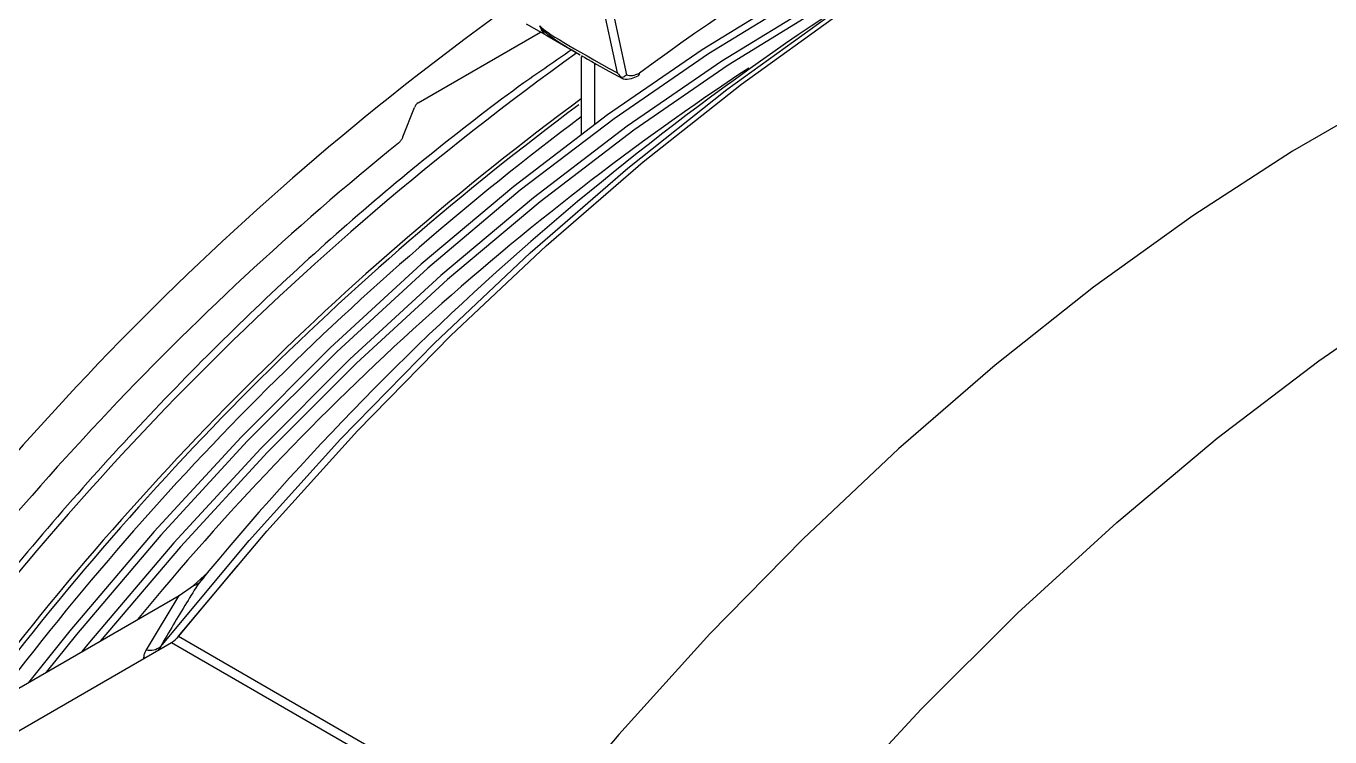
# Model space of a CAD drawing. Extents: x 7 to 135, y 1 to 99.
# Drawn here: x 17.721 to 19.815, y 81.779 to 82.921 of the extents above; entities that cross this region are included whole.
import ezdxf

# ---------------------------------------------------------------- set-up
doc = ezdxf.new("R2010")
doc.units = 0
doc.header["$MEASUREMENT"] = 0
doc.layers.add('OBJECT', color=7, linetype='CONTINUOUS')

msp = doc.modelspace()

# ---------------------------------------------------------------- linework, layer by layer
at = {"layer": 'OBJECT'}
for p, q in [((18.671, 82.8461), (18.626, 83.0535)), ((18.6426, 83.041), (18.6856, 82.8432)), ((18.5242, 82.9252), (18.5572, 82.9061)), ((18.3507, 82.7982), (18.5474, 82.9117)), ((18.5572, 82.9061), (18.6107, 82.8752)), ((18.6126, 82.8722), (18.6126, 82.7475)), ((18.6338, 82.8621), (18.6338, 82.7632)), ((18.6773, 82.8387), (18.6786, 82.8374)), ((18.3263, 82.7434), (18.3446, 82.7906)), ((18.0598, 82.0542), (17.9623, 81.9371)), ((17.9896, 82.0225), (18.0133, 82.0439)), ((18.0062, 82.0353), (17.9987, 82.027)), ((17.2315, 81.5821), (17.9667, 82.0066)), ((17.9141, 81.9191), (17.9667, 82.0066)), ((17.9667, 82.0066), (17.9896, 82.0225)), ((17.9657, 81.9409), (18.5314, 81.6143)), ((17.3141, 81.5613), (17.9545, 81.9309)), ((17.9366, 81.9242), (17.933, 81.9185)), ((17.9545, 81.9309), (18.5202, 81.6044))]:
    msp.add_line(p, q, dxfattribs=at)
at = {"layer": 'OBJECT', "flags": 128}
for points in [[(17.9657, 81.9409), (18.1074, 82.1099), (18.2535, 82.2712), (18.4033, 82.4242), (18.5564, 82.5684), (18.7122, 82.7033), (18.87, 82.8283), (19.0293, 82.9429), (19.1896, 83.0467), (19.3501, 83.1394), (19.5104, 83.2206), (19.6697, 83.2899), (19.8276, 83.3472), (19.9833, 83.3922), (20.1364, 83.4247), (20.2863, 83.4447), (20.4323, 83.452), (20.574, 83.4466)], [(17.9366, 81.9242), (18.0791, 82.0947), (18.226, 82.2575), (18.3767, 82.4119), (18.5308, 82.5573), (18.6876, 82.6933), (18.8465, 82.8194), (19.007, 82.9349), (19.1683, 83.0395), (19.33, 83.1329), (19.4914, 83.2145), (19.6518, 83.2842), (19.8064, 83.3403)], [(19.4917, 83.2147), (19.414, 83.1888), (19.2634, 83.1299), (19.1116, 83.0591), (18.9591, 82.9767), (18.8067, 82.8831), (18.6548, 82.7786), (18.5043, 82.6636), (18.3555, 82.5387), (18.2093, 82.4043), (18.0661, 82.261), (17.9265, 82.1093), (17.7912, 81.9499), (17.7247, 81.8669)], [(19.4288, 83.1842), (19.4245, 83.1827), (19.2739, 83.1238), (19.1221, 83.053), (18.9696, 82.9706), (18.8172, 82.877), (18.6654, 82.7725), (18.5148, 82.6575), (18.3661, 82.5326), (18.2198, 82.3982), (18.0766, 82.2549), (17.9371, 82.1032), (17.8017, 81.9439), (17.7529, 81.8831)], [(21.1397, 83.1201), (20.998, 83.1254), (20.852, 83.1181), (20.7021, 83.0982), (20.549, 83.0656), (20.3933, 83.0207), (20.2354, 82.9634), (20.0761, 82.894), (19.9158, 82.8128), (19.7553, 82.7202), (19.595, 82.6163), (19.4357, 82.5017), (19.2778, 82.3767), (19.1221, 82.2419), (18.969, 82.0977), (18.8191, 81.9446), (18.6731, 81.7833), (18.5314, 81.6143)], [(19.278, 83.1042), (19.1433, 83.0408), (18.9909, 82.9584), (18.8384, 82.8648), (18.6866, 82.7603), (18.536, 82.6453), (18.3873, 82.5204), (18.241, 82.386), (18.0978, 82.2426), (17.9583, 82.091), (17.8229, 81.9316), (17.8106, 81.9165)], [(19.1804, 83.0479), (19.1538, 83.0347), (19.0014, 82.9523), (18.8489, 82.8587), (18.6971, 82.7542), (18.5465, 82.6392), (18.3978, 82.5143), (18.2516, 82.3799), (18.1084, 82.2366), (17.9688, 82.0849), (17.8399, 81.9333)], [(18.7446, 81.3426), (18.8598, 81.4874), (19.007, 81.6597), (19.1587, 81.8237), (19.3142, 81.9787), (19.473, 82.124), (19.6344, 82.2592), (19.7978, 82.3837), (19.9626, 82.4969), (20.1279, 82.5984), (20.2933, 82.6878), (20.4581, 82.7648), (20.6215, 82.829), (20.7829, 82.8802), (20.9417, 82.9182), (21.0972, 82.9428), (21.2489, 82.954), (21.3961, 82.9516), (21.5229, 82.9381)]]:
    msp.add_lwpolyline(points, dxfattribs=at)
at = {"layer": 'OBJECT'}
for centre, radius, start, end in [((21.5593, 79.0991), 4.6098, 120.9219, 140.569), ((21.2728, 79.0914), 4.7555, 125.5453, 145.1454), ((18.5377, 82.938), 0.0206, 296.4175, 299.0174), ((18.5697, 82.9263), 0.0238, 196.5002, 238.3696), ((21.4041, 78.9726), 4.8048, 125.6238, 145.2525), ((21.3329, 79.1507), 4.441, 123.5009, 140.6241), ((18.7015, 82.8457), 0.00491, 299.8858, 1.2107), ((18.6993, 82.8503), 0.01, 297.3869, 306.4639), ((18.7027, 82.845), 0.00372, 312.626, 12.186), ((21.4526, 78.9602), 4.7795, 126.4566, 143.5544), ((21.4503, 78.976), 4.7601, 126.652, 143.4667), ((21.4633, 78.9728), 4.7525, 126.8568, 142.9728), ((21.3291, 79.0139), 4.7848, 128.9826, 144.652), ((17.9851, 82.0431), 0.0211, 282.5235, 310.3894), ((17.933, 81.9665), 0.0416, 301.0942, 321.8952), ((17.9202, 81.9442), 0.0258, 256.3731, 309.4542)]:
    msp.add_arc(centre, radius, start, end, dxfattribs=at)
for centre, major_axis, ratio, start_param, end_param in [((18.9308, 80.3957), (1.8185, 2.8489), 0.545295, 0.66147, 0.957802), ((18.9894, 82.7259), (0.4436, -0.1981), 0.067913, 3.196653, 3.249317), ((18.97, 82.7071), (0.4232, -0.2148), 0.03328, 3.171458, 3.224122), ((18.9894, 82.7259), (0.4436, -0.1981), 0.067913, 3.249317, 3.719167), ((18.97, 82.7071), (0.4232, -0.2148), 0.03328, 3.224122, 3.944787), ((18.7102, 82.8866), (0.0269, 0.0422), 0.545295, 3.235382, 3.897213), ((18.3507, 82.79), (0.005, 0.00866), 0.577456, 0.785256, 1.832237)]:
    msp.add_ellipse(centre, major_axis=major_axis, ratio=ratio, start_param=start_param, end_param=end_param, dxfattribs=at)
for points, knots in [([(18.5971, 82.883), (18.5716, 82.8656), (18.4979, 82.8153), (18.3773, 82.7218), (18.236, 82.6037), (18.0969, 82.4766), (17.9606, 82.3415), (17.8276, 82.1988), (17.6984, 82.0489), (17.5773, 81.8982), (17.5017, 81.795), (17.4659, 81.7461)], [0, 0, 0, 0, 0.06295, 0.181624, 0.300284, 0.418928, 0.537557, 0.656172, 0.774775, 0.893367, 1, 1, 1, 1]), ([(18.613, 82.8741), (18.6162, 82.8722), (18.6384, 82.859), (18.6603, 82.8471), (18.679, 82.837)], [0, 0, 0, 0, 0.144717, 1, 1, 1, 1]), ([(18.671, 82.8461), (18.6711, 82.8461), (18.6729, 82.8432), (18.6751, 82.8409), (18.6773, 82.8387)], [0, 0, 0, 0, 0.01998, 1, 1, 1, 1]), ([(18.6856, 82.8432), (18.6855, 82.8432), (18.6851, 82.8427), (18.6839, 82.8414), (18.6815, 82.8397), (18.679, 82.8389), (18.6776, 82.8387), (18.6773, 82.8387)], [0, 0, 0, 0, 0.017182, 0.202295, 0.55661, 0.898375, 1, 1, 1, 1]), ([(18.6786, 82.8374), (18.6792, 82.8372), (18.6837, 82.8356), (18.6925, 82.8366), (18.7004, 82.8399), (18.7039, 82.8415)], [0, 0, 0, 0, 0.068662, 0.580386, 1, 1, 1, 1]), ([(18.3191, 82.7333), (18.3199, 82.734), (18.3211, 82.7351), (18.3225, 82.7368), (18.3235, 82.7382), (18.3245, 82.7397), (18.3254, 82.7414), (18.326, 82.7427), (18.3263, 82.7434)], [0, 0, 0, 0, 0.270626, 0.405244, 0.539853, 0.674482, 0.809102, 1, 1, 1, 1]), ([(17.9987, 82.027), (17.9919, 82.0162), (17.9705, 81.9821), (17.9504, 81.9477), (17.9366, 81.9242)], [0, 0, 0, 0, 0.317174, 1, 1, 1, 1]), ([(17.9102, 81.9054), (17.9102, 81.9075), (17.9102, 81.9122), (17.9128, 81.9167), (17.9141, 81.9191)], [0, 0, 0, 0, 0.464263, 1, 1, 1, 1])]:
    msp.add_open_spline(points, degree=3, knots=knots, dxfattribs=at)

doc.saveas('drawing.dxf')
